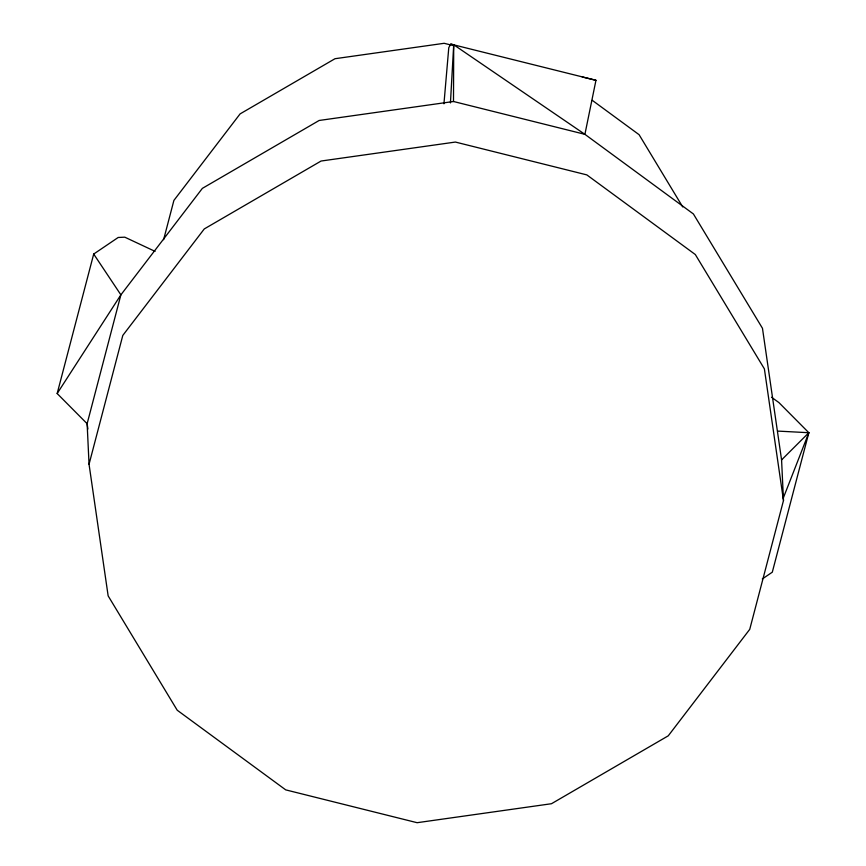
<?xml version="1.0" encoding="UTF-8"?>
<svg xmlns="http://www.w3.org/2000/svg" width="866" height="866" viewBox="0 0 866 866"><rect width="100%" height="100%" fill="white"/><g stroke="black" fill="none" stroke-linecap="round" stroke-linejoin="round"><path stroke-width="1.3" d="M453.492 101.495L319.153 120.471L202.363 188.366L120.883 294.851L87.13 423.712L89.046 464.273L108.153 595.895L177.216 710.217L285.715 789.868L417.131 822.7L551.469 803.724L668.26 735.819L749.74 629.344L783.492 500.483L781.576 459.911L762.47 328.301L693.406 213.967L584.907 134.327L453.492 101.495L453.708 44.761L450.785 44.112L448.783 47.641L443.944 103.812M450.439 102.924L453.708 44.761L584.907 134.327L595.96 80.3L450.785 44.112M87.899 429.027L87.13 423.712L57.167 393.532L93.701 254.052L118.177 237.479L124.791 237.176L155.079 251.378M89.046 464.273L122.799 335.423L204.268 228.938L321.07 161.033L455.397 142.056L586.823 174.889L695.322 254.539L764.386 368.873L783.492 500.483M163.62 239.666L173.904 200.403L240.099 113.89L335.001 58.715L444.15 43.3L453.264 45.573M771.563 397.278L778.87 402.538L808.833 432.719L772.299 572.188L762.286 578.975M783.254 498.156L808.833 432.719L777.809 431.095M57.167 393.532L120.883 294.851L93.701 254.052M781.576 459.911L808.833 432.719M582.201 76.944L595.96 80.3M592.279 100.337L639.086 134.685L682.722 206.942"/></g></svg>
